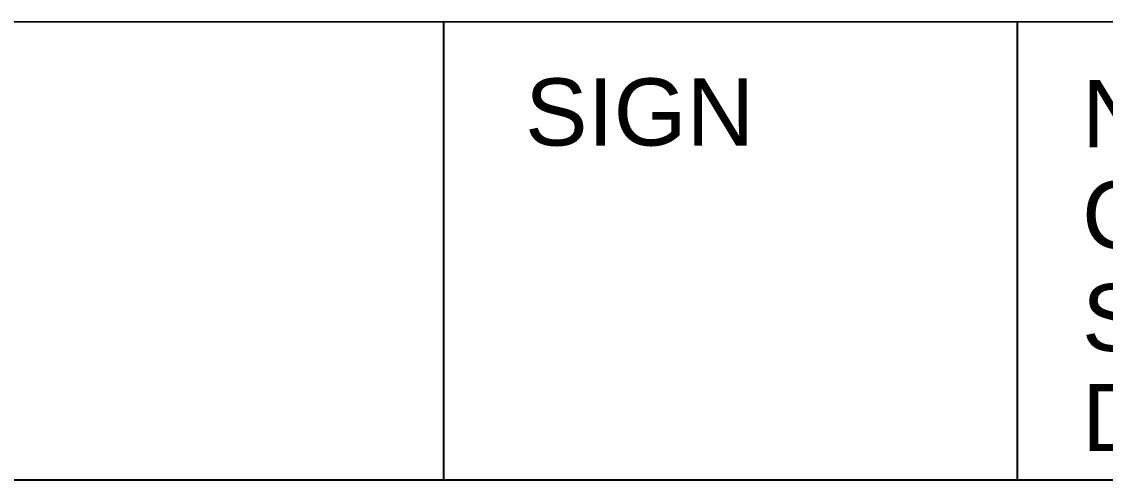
# Model space of a CAD drawing. Header units: millimetres. Extents: x 587797 to 2274247, y 1711 to 439204.
# Drawn here: x 904821 to 955252, y 194738 to 216067 of the extents above; entities that cross this region are included whole.
import ezdxf

# ---------------------------------------------------------------- set-up
doc = ezdxf.new("R2010")
doc.units = ezdxf.units.MM
doc.styles.get("Standard").update_dxf_attribs({"font": 'arial.ttf'})

msp = doc.modelspace()

# ---------------------------------------------------------------- linework, layer by layer
for p, q in [((1049677.02, 216067.414), (850824.352, 216041.801)), ((924456.684, 216051.286), (924456.684, 194738.007)), ((951143.931, 216054.723), (951143.931, 194738.007)), ((1049616.235, 194738.007), (850828.337, 194738.007))]:
    msp.add_line(p, q)

# ---------------------------------------------------------------- texts
for s, height, p in [('SIGN', 3123.7899, (928246.76, 210306.054)), ('NAME:SEJAL LOKE', 3123.78985, (954166.212, 210230.278)), ('CLG: DBHCOA          ROLL: 74', 3123.78985, (954166.212, 205527.048)), ('SUB: AD', 3123.7899, (954166.212, 200748.042)), ('DATE:17/10/19', 3123.78985, (954166.212, 196095.065))]:
    msp.add_text(s, height=height).set_placement(p)

doc.saveas('drawing.dxf')
